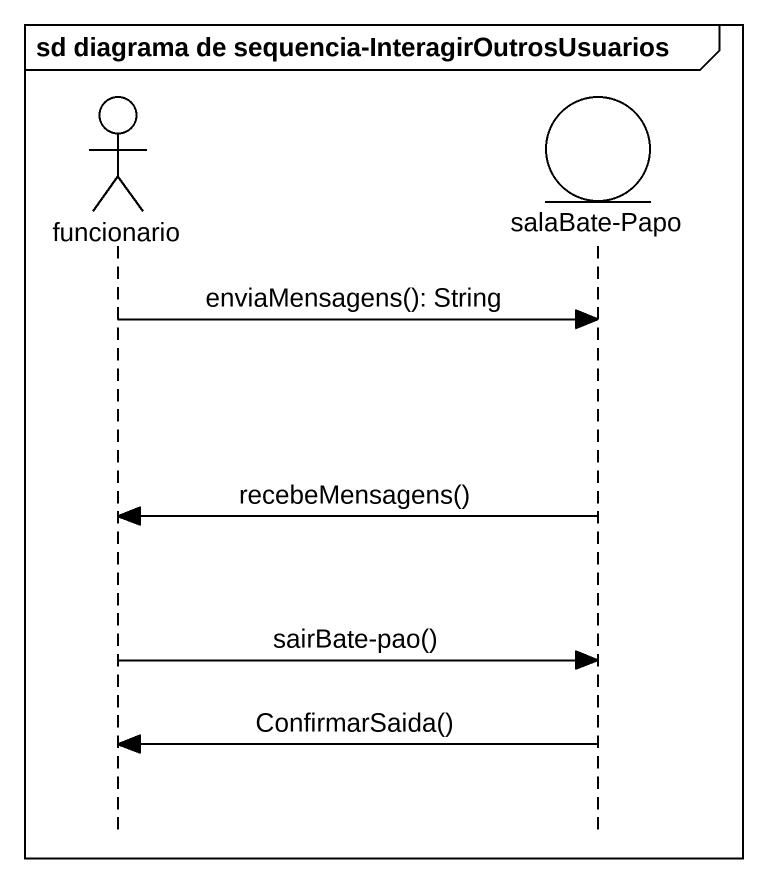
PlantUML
@startuml
mainframe sd diagrama de sequencia-InteragirOutrosUsuarios
hide footbox
actor funcionario
entity "salaBate-Papo" as salaBate_Papo

funcionario -> salaBate_Papo : enviaMensagens(): String
salaBate_Papo -> funcionario : recebeMensagens()
funcionario -> salaBate_Papo : sairBate-pao()
salaBate_Papo -> funcionario : ConfirmarSaida()
@enduml
